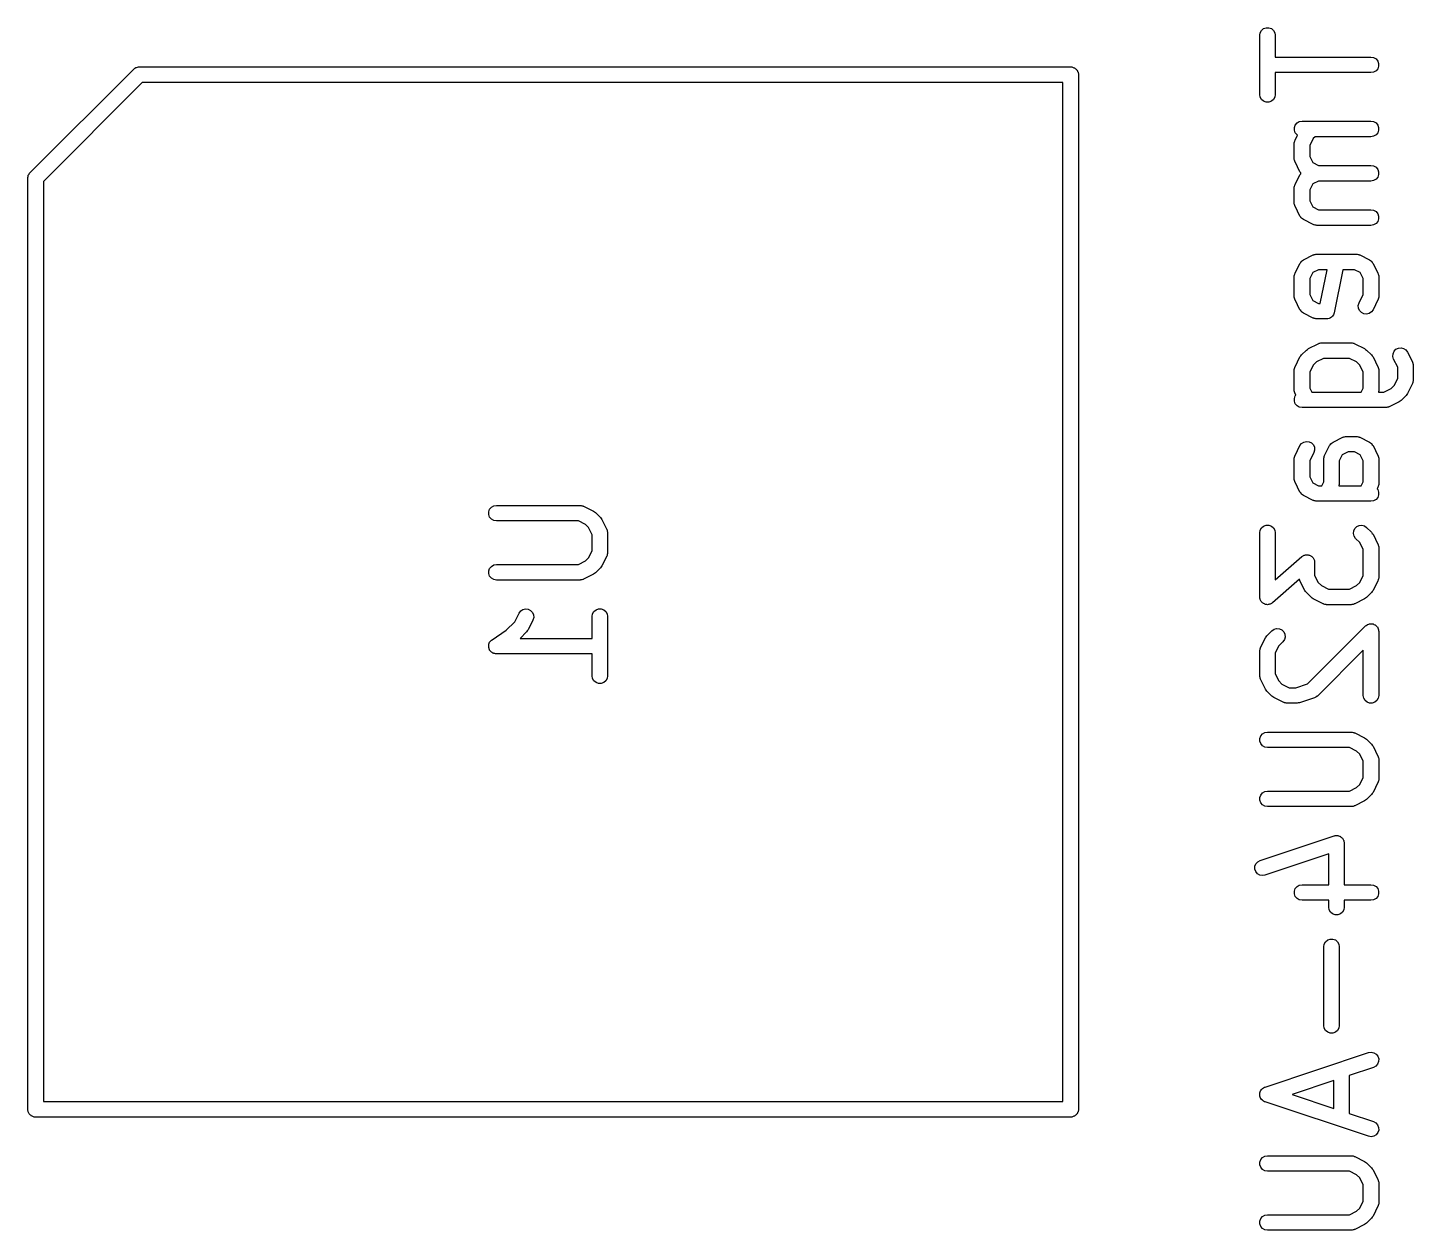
# Model space of a CAD drawing. Extents: x 109.2 to 170.1, y -93 to -55.4.
# Drawn here: x 145.04 to 158.43, y -93.04 to -81.41 of the extents above; entities that cross this region are included whole.
import ezdxf

# ---------------------------------------------------------------- set-up
doc = ezdxf.new("R2010")
doc.units = 0
doc.header["$MEASUREMENT"] = 0
doc.layers.add('BLACK', color=7, linetype='CONTINUOUS')

msp = doc.modelspace()

# ---------------------------------------------------------------- linework, layer by layer
at = {"layer": 'BLACK', "linetype": 'CONTINUOUS'}
for p, q in [((156.941, -81.487), (156.946, -81.4614)), ((156.941, -82.0585), (156.941, -81.487)), ((156.946, -81.4614), (156.959, -81.4388)), ((156.959, -81.4388), (156.979, -81.4221)), ((156.979, -81.4221), (157.003, -81.4132)), ((157.003, -81.4132), (157.029, -81.4132)), ((157.029, -81.4132), (157.054, -81.4221)), ((157.054, -81.4221), (157.074, -81.4388)), ((157.074, -81.4388), (157.087, -81.4614)), ((157.087, -81.4614), (157.091, -81.487)), ((157.091, -81.487), (157.091, -81.6978)), ((146.098, -81.7947), (146.107, -81.7921)), ((146.107, -81.7921), (146.117, -81.793)), ((146.117, -81.793), (155.121, -81.793)), ((155.121, -81.793), (155.121, -81.793)), ((155.121, -81.793), (155.127, -81.793)), ((155.127, -81.793), (155.133, -81.7953)), ((157.091, -81.6978), (158.016, -81.6978)), ((158.016, -81.6978), (158.042, -81.7023)), ((158.042, -81.7023), (158.065, -81.7153)), ((158.065, -81.7153), (158.081, -81.7353)), ((158.081, -81.7353), (158.09, -81.7597)), ((158.09, -81.7858), (158.081, -81.8103)), ((158.09, -81.7597), (158.09, -81.7858)), ((145.063, -82.8127), (146.059, -81.8173)), ((146.059, -81.8173), (146.065, -81.8097)), ((146.065, -81.8097), (146.074, -81.8047)), ((146.074, -81.8047), (146.082, -81.799)), ((146.082, -81.799), (146.085, -81.7981)), ((146.085, -81.7981), (146.088, -81.7964)), ((146.088, -81.7964), (146.098, -81.7947)), ((155.133, -81.7953), (155.14, -81.7964)), ((155.14, -81.7964), (155.146, -81.7998)), ((155.146, -81.7998), (155.152, -81.802)), ((155.152, -81.802), (155.157, -81.8063)), ((155.157, -81.8063), (155.163, -81.8097)), ((155.163, -81.8097), (155.167, -81.8148)), ((155.167, -81.8148), (155.172, -81.819)), ((155.172, -81.819), (155.176, -81.8248)), ((155.176, -81.8248), (155.18, -81.8299)), ((155.18, -81.8299), (155.182, -81.8362)), ((155.182, -81.8362), (155.186, -81.842)), ((155.186, -81.842), (155.187, -81.8485)), ((155.187, -81.8485), (155.189, -81.8548)), ((155.189, -81.8548), (155.189, -81.8614)), ((155.189, -81.8614), (155.189, -81.8614)), ((155.189, -81.8614), (155.189, -91.8746)), ((158.016, -81.8478), (157.091, -81.8478)), ((157.091, -81.8478), (157.091, -82.0585)), ((158.042, -81.8432), (158.016, -81.8478)), ((158.065, -81.8302), (158.042, -81.8432)), ((158.081, -81.8103), (158.065, -81.8302)), ((146.145, -81.943), (145.189, -82.8991)), ((155.039, -81.943), (146.145, -81.943)), ((155.039, -91.793), (155.039, -81.943)), ((156.946, -82.0841), (156.941, -82.0585)), ((157.091, -82.0585), (157.087, -82.0841)), ((156.959, -82.1067), (156.946, -82.0841)), ((156.979, -82.1234), (156.959, -82.1067)), ((157.003, -82.1323), (156.979, -82.1234)), ((157.029, -82.1323), (157.003, -82.1323)), ((157.054, -82.1234), (157.029, -82.1323)), ((157.074, -82.1067), (157.054, -82.1234)), ((157.087, -82.0841), (157.074, -82.1067)), ((157.302, -82.3344), (157.324, -82.3213)), ((157.324, -82.3213), (157.35, -82.3168)), ((157.35, -82.3168), (158.016, -82.3168)), ((158.016, -82.3168), (158.042, -82.3213)), ((158.042, -82.3213), (158.065, -82.3344)), ((157.276, -82.3788), (157.285, -82.3543)), ((157.276, -82.4048), (157.276, -82.3788)), ((157.285, -82.4293), (157.276, -82.4048)), ((157.283, -82.5011), (157.307, -82.4524)), ((157.285, -82.3543), (157.302, -82.3344)), ((157.302, -82.4493), (157.285, -82.4293)), ((157.307, -82.4524), (157.302, -82.4493)), ((158.042, -82.4623), (158.016, -82.4668)), ((158.065, -82.4493), (158.042, -82.4623)), ((158.065, -82.3344), (158.081, -82.3543)), ((158.081, -82.4293), (158.065, -82.4493)), ((158.081, -82.3543), (158.09, -82.3788)), ((158.09, -82.4048), (158.081, -82.4293)), ((158.09, -82.3788), (158.09, -82.4048)), ((157.275, -82.5261), (157.278, -82.5177)), ((157.275, -82.5304), (157.275, -82.5261)), ((157.275, -82.5347), (157.275, -82.5304)), ((157.275, -82.6775), (157.275, -82.5347)), ((157.278, -82.5177), (157.279, -82.509)), ((157.279, -82.509), (157.281, -82.5053)), ((157.281, -82.5053), (157.283, -82.5011)), ((157.459, -82.4839), (157.425, -82.5524)), ((157.425, -82.5524), (157.425, -82.6598)), ((157.476, -82.4668), (157.459, -82.4839)), ((158.016, -82.4668), (157.476, -82.4668)), ((157.275, -82.6818), (157.275, -82.6775)), ((157.275, -82.6861), (157.275, -82.6818)), ((157.278, -82.6945), (157.275, -82.6861)), ((157.279, -82.7032), (157.278, -82.6945)), ((157.281, -82.7069), (157.279, -82.7032)), ((157.283, -82.7111), (157.281, -82.7069)), ((157.33, -82.8063), (157.283, -82.7111)), ((157.425, -82.6598), (157.453, -82.7169)), ((157.453, -82.7169), (157.51, -82.7454)), ((145.038, -82.8614), (145.041, -82.8518)), ((145.039, -82.8713), (145.038, -82.8614)), ((145.041, -82.8518), (145.042, -82.842)), ((145.042, -82.842), (145.044, -82.8391)), ((145.044, -82.8391), (145.045, -82.8358)), ((145.045, -82.8358), (145.051, -82.8277)), ((145.051, -82.8277), (145.056, -82.819)), ((145.056, -82.819), (145.063, -82.8127)), ((157.283, -82.9297), (157.33, -82.8345)), ((157.337, -82.8151), (157.33, -82.8063)), ((157.33, -82.8345), (157.337, -82.8256)), ((157.34, -82.8204), (157.337, -82.8151)), ((157.337, -82.8256), (157.34, -82.8204)), ((157.51, -82.7454), (158.016, -82.7454)), ((158.016, -82.7454), (158.042, -82.7499)), ((158.042, -82.7499), (158.065, -82.7629)), ((158.065, -82.7629), (158.081, -82.7829)), ((158.081, -82.8579), (158.065, -82.8778)), ((158.081, -82.7829), (158.09, -82.8074)), ((158.09, -82.8334), (158.081, -82.8579)), ((158.09, -82.8074), (158.09, -82.8334)), ((145.039, -91.8548), (145.039, -82.8713)), ((145.189, -82.8991), (145.189, -91.793)), ((157.275, -82.9547), (157.278, -82.9462)), ((157.275, -82.959), (157.275, -82.9547)), ((157.275, -82.9632), (157.275, -82.959)), ((157.275, -83.1061), (157.275, -82.9632)), ((157.278, -82.9462), (157.279, -82.9376)), ((157.279, -82.9376), (157.281, -82.9338)), ((157.281, -82.9338), (157.283, -82.9297)), ((157.453, -82.9239), (157.425, -82.9809)), ((157.425, -82.9809), (157.425, -83.0884)), ((157.51, -82.8954), (157.453, -82.9239)), ((158.016, -82.8954), (157.51, -82.8954)), ((158.042, -82.8909), (158.016, -82.8954)), ((158.065, -82.8778), (158.042, -82.8909)), ((157.275, -83.1104), (157.275, -83.1061)), ((157.275, -83.1147), (157.275, -83.1104)), ((157.278, -83.1231), (157.275, -83.1147)), ((157.279, -83.1317), (157.278, -83.1231)), ((157.281, -83.1355), (157.279, -83.1317)), ((157.425, -83.0884), (157.453, -83.1454)), ((157.283, -83.1396), (157.281, -83.1355)), ((157.33, -83.2349), (157.283, -83.1396)), ((157.337, -83.2437), (157.33, -83.2349)), ((157.343, -83.2529), (157.337, -83.2437)), ((157.345, -83.2541), (157.343, -83.2529)), ((157.346, -83.2558), (157.345, -83.2541)), ((157.355, -83.2619), (157.346, -83.2558)), ((157.364, -83.2684), (157.355, -83.2619)), ((157.453, -83.1454), (157.51, -83.174)), ((157.51, -83.174), (158.016, -83.174)), ((158.016, -83.174), (158.042, -83.1785)), ((158.042, -83.1785), (158.065, -83.1915)), ((158.065, -83.1915), (158.081, -83.2115)), ((158.081, -83.2115), (158.09, -83.2359)), ((158.09, -83.262), (158.081, -83.2865)), ((158.09, -83.2359), (158.09, -83.262)), ((157.459, -83.316), (157.364, -83.2684)), ((157.463, -83.3173), (157.459, -83.316)), ((157.467, -83.3194), (157.463, -83.3173)), ((157.476, -83.321), (157.467, -83.3194)), ((157.484, -83.3235), (157.476, -83.321)), ((157.488, -83.3232), (157.484, -83.3235)), ((157.493, -83.324), (157.488, -83.3232)), ((158.016, -83.324), (157.493, -83.324)), ((158.042, -83.3194), (158.016, -83.324)), ((158.065, -83.3064), (158.042, -83.3194)), ((158.081, -83.2865), (158.065, -83.3064)), ((157.346, -83.6707), (157.355, -83.6646)), ((157.355, -83.6646), (157.364, -83.6581)), ((157.364, -83.6581), (157.459, -83.6104)), ((157.459, -83.6104), (157.463, -83.6092)), ((157.463, -83.6092), (157.467, -83.607)), ((157.467, -83.607), (157.476, -83.6055)), ((157.476, -83.6055), (157.484, -83.603)), ((157.484, -83.603), (157.488, -83.6033)), ((157.488, -83.6033), (157.493, -83.6025)), ((157.493, -83.6025), (157.874, -83.6025)), ((157.874, -83.6025), (157.878, -83.6033)), ((157.878, -83.6033), (157.882, -83.603)), ((157.882, -83.603), (157.891, -83.6055)), ((157.891, -83.6055), (157.899, -83.607)), ((157.899, -83.607), (157.903, -83.6092)), ((157.903, -83.6092), (157.907, -83.6104)), ((157.907, -83.6104), (158.002, -83.6581)), ((158.002, -83.6581), (158.011, -83.6646)), ((158.011, -83.6646), (158.02, -83.6707)), ((157.278, -83.8034), (157.279, -83.7947)), ((157.279, -83.7947), (157.281, -83.791)), ((157.281, -83.791), (157.283, -83.7868)), ((157.283, -83.7868), (157.33, -83.6916)), ((157.33, -83.6916), (157.337, -83.6828)), ((157.337, -83.6828), (157.343, -83.6736)), ((157.343, -83.6736), (157.345, -83.6723)), ((157.345, -83.6723), (157.346, -83.6707)), ((157.453, -83.781), (157.425, -83.8381)), ((157.51, -83.7525), (157.453, -83.781)), ((157.592, -83.7525), (157.51, -83.7525)), ((157.526, -84.0787), (157.592, -83.7525)), ((157.745, -83.7525), (157.661, -84.1684)), ((157.856, -83.7525), (157.745, -83.7525)), ((157.913, -83.781), (157.856, -83.7525)), ((157.941, -83.8381), (157.913, -83.781)), ((158.02, -83.6707), (158.022, -83.6723)), ((158.022, -83.6723), (158.023, -83.6736)), ((158.023, -83.6736), (158.029, -83.6828)), ((158.029, -83.6828), (158.036, -83.6916)), ((158.036, -83.6916), (158.083, -83.7868)), ((158.083, -83.7868), (158.085, -83.791)), ((158.085, -83.791), (158.087, -83.7947)), ((158.087, -83.7947), (158.088, -83.8034)), ((157.275, -83.8118), (157.278, -83.8034)), ((157.275, -83.8161), (157.275, -83.8118)), ((157.275, -83.8204), (157.275, -83.8161)), ((157.275, -84.0109), (157.275, -83.8204)), ((157.425, -83.8381), (157.425, -83.9932)), ((157.941, -83.9932), (157.941, -83.8381)), ((158.088, -83.8034), (158.091, -83.8118)), ((158.091, -83.8118), (158.091, -83.8161)), ((158.091, -83.8161), (158.091, -83.8204)), ((158.091, -83.8204), (158.091, -84.0109)), ((157.275, -84.0151), (157.275, -84.0109)), ((157.275, -84.0194), (157.275, -84.0151)), ((157.278, -84.0279), (157.275, -84.0194)), ((157.279, -84.0365), (157.278, -84.0279)), ((157.281, -84.0403), (157.279, -84.0365)), ((157.283, -84.0444), (157.281, -84.0403)), ((157.33, -84.1396), (157.283, -84.0444)), ((157.425, -83.9932), (157.453, -84.0502)), ((157.453, -84.0502), (157.51, -84.0787)), ((157.902, -84.0726), (157.941, -83.9932)), ((158.083, -84.0444), (158.036, -84.1396)), ((158.085, -84.0403), (158.083, -84.0444)), ((158.087, -84.0365), (158.085, -84.0403)), ((158.088, -84.0279), (158.087, -84.0365)), ((158.091, -84.0194), (158.088, -84.0279)), ((158.091, -84.0109), (158.091, -84.0151)), ((158.091, -84.0151), (158.091, -84.0194)), ((157.337, -84.1485), (157.33, -84.1396)), ((157.343, -84.1577), (157.337, -84.1485)), ((157.345, -84.1589), (157.343, -84.1577)), ((157.346, -84.1606), (157.345, -84.1589)), ((157.355, -84.1666), (157.346, -84.1606)), ((157.364, -84.1732), (157.355, -84.1666)), ((157.459, -84.2208), (157.364, -84.1732)), ((157.51, -84.0787), (157.526, -84.0787)), ((157.644, -84.2019), (157.636, -84.2112)), ((157.652, -84.1927), (157.644, -84.2019)), ((157.653, -84.1912), (157.652, -84.1919)), ((157.652, -84.1919), (157.652, -84.1927)), ((157.657, -84.1798), (157.653, -84.1912)), ((157.661, -84.1684), (157.657, -84.1798)), ((157.894, -84.0975), (157.902, -84.0726)), ((157.896, -84.1235), (157.894, -84.0975)), ((157.906, -84.1474), (157.896, -84.1235)), ((157.924, -84.1663), (157.906, -84.1474)), ((157.947, -84.178), (157.924, -84.1663)), ((157.973, -84.181), (157.947, -84.178)), ((157.999, -84.1749), (157.973, -84.181)), ((158.02, -84.1606), (157.999, -84.1749)), ((158.036, -84.1396), (158.02, -84.1606)), ((157.463, -84.222), (157.459, -84.2208)), ((157.467, -84.2242), (157.463, -84.222)), ((157.476, -84.2257), (157.467, -84.2242)), ((157.484, -84.2282), (157.476, -84.2257)), ((157.488, -84.228), (157.484, -84.2282)), ((157.493, -84.2287), (157.488, -84.228)), ((157.588, -84.2287), (157.493, -84.2287)), ((157.6, -84.2266), (157.588, -84.2287)), ((157.612, -84.2248), (157.6, -84.2266)), ((157.613, -84.2243), (157.612, -84.2248)), ((157.624, -84.2181), (157.613, -84.2242)), ((157.613, -84.2242), (157.613, -84.2243)), ((157.635, -84.2123), (157.624, -84.2181)), ((157.636, -84.2112), (157.635, -84.2116)), ((157.635, -84.2116), (157.635, -84.2123)), ((157.411, -84.5152), (157.507, -84.4676)), ((157.507, -84.4676), (157.511, -84.4664)), ((157.511, -84.4664), (157.515, -84.4642)), ((157.515, -84.4642), (157.523, -84.4627)), ((157.523, -84.4627), (157.532, -84.4602)), ((157.532, -84.4602), (157.536, -84.4604)), ((157.536, -84.4604), (157.54, -84.4597)), ((157.54, -84.4597), (157.826, -84.4597)), ((157.826, -84.4597), (157.83, -84.4604)), ((157.83, -84.4604), (157.834, -84.4602)), ((157.834, -84.4602), (157.843, -84.4627)), ((157.843, -84.4627), (157.852, -84.4642)), ((157.852, -84.4642), (157.855, -84.4664)), ((157.855, -84.4664), (157.859, -84.4676)), ((157.859, -84.4676), (157.955, -84.5152)), ((157.283, -84.6916), (157.33, -84.5964)), ((157.33, -84.5964), (157.337, -84.5867)), ((157.337, -84.5867), (157.344, -84.5769)), ((157.344, -84.5769), (157.392, -84.5293)), ((157.392, -84.5293), (157.402, -84.5224)), ((157.402, -84.5224), (157.411, -84.5152)), ((157.955, -84.5152), (157.964, -84.5224)), ((157.964, -84.5224), (157.974, -84.5293)), ((157.974, -84.5293), (158.022, -84.5769)), ((158.022, -84.5769), (158.029, -84.5867)), ((158.029, -84.5867), (158.036, -84.5964)), ((158.036, -84.5964), (158.083, -84.6916)), ((158.228, -84.5909), (158.229, -84.5649)), ((158.235, -84.6158), (158.228, -84.5909)), ((158.229, -84.5649), (158.24, -84.541)), ((158.24, -84.541), (158.257, -84.522)), ((158.257, -84.522), (158.281, -84.5104)), ((158.281, -84.5104), (158.307, -84.5074)), ((158.307, -84.5074), (158.332, -84.5135)), ((158.332, -84.5135), (158.354, -84.5278)), ((158.354, -84.5278), (158.369, -84.5487)), ((158.369, -84.5487), (158.417, -84.644)), ((157.275, -84.7166), (157.278, -84.7081)), ((157.275, -84.7209), (157.275, -84.7166)), ((157.275, -84.7251), (157.275, -84.7209)), ((157.275, -84.9156), (157.275, -84.7251)), ((157.278, -84.7081), (157.279, -84.6995)), ((157.279, -84.6995), (157.281, -84.6957)), ((157.281, -84.6957), (157.283, -84.6916)), ((157.459, -84.6743), (157.425, -84.7428)), ((157.489, -84.6439), (157.459, -84.6743)), ((157.558, -84.6097), (157.489, -84.6439)), ((157.808, -84.6097), (157.558, -84.6097)), ((157.877, -84.6439), (157.808, -84.6097)), ((157.907, -84.6743), (157.877, -84.6439)), ((157.941, -84.7428), (157.907, -84.6743)), ((158.083, -84.6916), (158.085, -84.6957)), ((158.085, -84.6957), (158.087, -84.6995)), ((158.087, -84.6995), (158.088, -84.7081)), ((158.088, -84.7081), (158.091, -84.7166)), ((158.091, -84.7166), (158.091, -84.7209)), ((158.091, -84.7209), (158.091, -84.7251)), ((158.091, -84.7251), (158.091, -84.9156)), ((158.275, -84.6952), (158.235, -84.6158)), ((158.275, -84.8027), (158.275, -84.6952)), ((158.417, -84.644), (158.418, -84.6481)), ((158.418, -84.6481), (158.42, -84.6519)), ((158.42, -84.6519), (158.422, -84.6605)), ((158.422, -84.6605), (158.424, -84.6689)), ((158.424, -84.6689), (158.424, -84.6733)), ((158.424, -84.6733), (158.425, -84.6775)), ((158.425, -84.6775), (158.425, -84.8204)), ((157.425, -84.7428), (157.425, -84.8979)), ((157.941, -84.8979), (157.941, -84.7428)), ((158.21, -84.9016), (158.24, -84.8712)), ((158.24, -84.8712), (158.275, -84.8027)), ((158.417, -84.8539), (158.369, -84.9492)), ((158.418, -84.8498), (158.417, -84.8539)), ((158.42, -84.846), (158.418, -84.8498)), ((158.422, -84.8374), (158.42, -84.846)), ((158.424, -84.829), (158.422, -84.8374)), ((158.425, -84.8204), (158.424, -84.8246)), ((158.424, -84.8246), (158.424, -84.829)), ((157.275, -84.9199), (157.275, -84.9156)), ((157.275, -84.9242), (157.275, -84.9199)), ((157.278, -84.9326), (157.275, -84.9242)), ((157.276, -84.9978), (157.285, -84.9734)), ((157.276, -85.0239), (157.276, -84.9978)), ((157.279, -84.9413), (157.278, -84.9326)), ((157.281, -84.945), (157.279, -84.9413)), ((157.283, -84.9492), (157.281, -84.945)), ((157.291, -84.9659), (157.283, -84.9492)), ((157.285, -84.9734), (157.291, -84.9659)), ((157.425, -84.8979), (157.444, -84.9359)), ((157.444, -84.9359), (157.922, -84.9359)), ((157.922, -84.9359), (157.941, -84.8979)), ((158.091, -84.9242), (158.088, -84.9326)), ((158.088, -84.9326), (158.088, -84.9359)), ((158.088, -84.9359), (158.142, -84.9359)), ((158.091, -84.9156), (158.091, -84.9199)), ((158.091, -84.9199), (158.091, -84.9242)), ((158.142, -84.9359), (158.21, -84.9016)), ((158.355, -84.9687), (158.308, -85.0163)), ((158.362, -84.9588), (158.355, -84.9687)), ((158.369, -84.9492), (158.362, -84.9588)), ((157.285, -85.0484), (157.276, -85.0239)), ((157.302, -85.0683), (157.285, -85.0484)), ((157.324, -85.0813), (157.302, -85.0683)), ((157.35, -85.0859), (157.324, -85.0813)), ((158.159, -85.0859), (157.35, -85.0859)), ((158.163, -85.0851), (158.159, -85.0859)), ((158.168, -85.0854), (158.163, -85.0851)), ((158.176, -85.0829), (158.168, -85.0854)), ((158.185, -85.0813), (158.176, -85.0829)), ((158.189, -85.0792), (158.185, -85.0813)), ((158.193, -85.0779), (158.189, -85.0792)), ((158.288, -85.0303), (158.193, -85.0779)), ((158.298, -85.0232), (158.288, -85.0303)), ((158.308, -85.0163), (158.298, -85.0232)), ((157.65, -85.42), (157.745, -85.3723)), ((157.745, -85.3723), (157.749, -85.3711)), ((157.749, -85.3711), (157.753, -85.369)), ((157.753, -85.369), (157.761, -85.3674)), ((157.761, -85.3674), (157.77, -85.3649)), ((157.77, -85.3649), (157.774, -85.3652)), ((157.774, -85.3652), (157.778, -85.3644)), ((157.778, -85.3644), (157.874, -85.3644)), ((157.874, -85.3644), (157.878, -85.3652)), ((157.878, -85.3652), (157.882, -85.3649)), ((157.882, -85.3649), (157.891, -85.3674)), ((157.891, -85.3674), (157.899, -85.369)), ((157.899, -85.369), (157.903, -85.3711)), ((157.903, -85.3711), (157.907, -85.3723)), ((157.907, -85.3723), (158.002, -85.42)), ((157.283, -85.5487), (157.33, -85.4535)), ((157.33, -85.4535), (157.346, -85.4326)), ((157.346, -85.4326), (157.368, -85.4182)), ((157.368, -85.4182), (157.393, -85.4122)), ((157.393, -85.4122), (157.419, -85.4152)), ((157.419, -85.4152), (157.442, -85.4268)), ((157.464, -85.5206), (157.425, -85.6)), ((157.442, -85.4268), (157.46, -85.4457)), ((157.46, -85.4457), (157.47, -85.4696)), ((157.472, -85.4956), (157.464, -85.5206)), ((157.47, -85.4696), (157.472, -85.4956)), ((157.568, -85.5487), (157.616, -85.4535)), ((157.616, -85.4535), (157.623, -85.4447)), ((157.623, -85.4447), (157.629, -85.4355)), ((157.629, -85.4355), (157.63, -85.4342)), ((157.63, -85.4342), (157.631, -85.4326)), ((157.631, -85.4326), (157.641, -85.4265)), ((157.641, -85.4265), (157.65, -85.42)), ((157.739, -85.5429), (157.71, -85.6)), ((157.796, -85.5144), (157.739, -85.5429)), ((157.856, -85.5144), (157.796, -85.5144)), ((157.913, -85.5429), (157.856, -85.5144)), ((157.941, -85.6), (157.913, -85.5429)), ((158.002, -85.42), (158.011, -85.4265)), ((158.011, -85.4265), (158.02, -85.4326)), ((158.02, -85.4326), (158.022, -85.4342)), ((158.022, -85.4342), (158.023, -85.4355)), ((158.023, -85.4355), (158.029, -85.4447)), ((158.029, -85.4447), (158.036, -85.4535)), ((158.036, -85.4535), (158.083, -85.5487)), ((157.275, -85.5737), (157.278, -85.5653)), ((157.275, -85.578), (157.275, -85.5737)), ((157.275, -85.5823), (157.275, -85.578)), ((157.275, -85.7728), (157.275, -85.5823)), ((157.278, -85.5653), (157.279, -85.5566)), ((157.279, -85.5566), (157.281, -85.5529)), ((157.281, -85.5529), (157.283, -85.5487)), ((157.425, -85.6), (157.425, -85.7551)), ((157.56, -85.5823), (157.561, -85.578)), ((157.56, -85.8027), (157.56, -85.5823)), ((157.561, -85.5737), (157.563, -85.5653)), ((157.561, -85.578), (157.561, -85.5737)), ((157.563, -85.5653), (157.565, -85.5566)), ((157.565, -85.5566), (157.567, -85.5529)), ((157.567, -85.5529), (157.568, -85.5487)), ((157.71, -85.6), (157.71, -85.8204)), ((157.941, -85.8027), (157.941, -85.6)), ((158.083, -85.5487), (158.085, -85.5529)), ((158.085, -85.5529), (158.087, -85.5566)), ((158.087, -85.5566), (158.088, -85.5653)), ((158.088, -85.5653), (158.091, -85.5737)), ((158.091, -85.5737), (158.091, -85.578)), ((158.091, -85.578), (158.091, -85.5823)), ((158.091, -85.5823), (158.091, -85.8204)), ((157.275, -85.777), (157.275, -85.7728)), ((157.275, -85.7813), (157.275, -85.777)), ((157.278, -85.7898), (157.275, -85.7813)), ((157.279, -85.7984), (157.278, -85.7898)), ((157.281, -85.8022), (157.279, -85.7984)), ((157.283, -85.8063), (157.281, -85.8022)), ((157.33, -85.9015), (157.283, -85.8063)), ((157.425, -85.7551), (157.453, -85.8121)), ((157.541, -85.8406), (157.56, -85.8027)), ((157.922, -85.8406), (157.941, -85.8027)), ((157.337, -85.9104), (157.33, -85.9015)), ((157.343, -85.9196), (157.337, -85.9104)), ((157.345, -85.9208), (157.343, -85.9196)), ((157.346, -85.9225), (157.345, -85.9208)), ((157.355, -85.9285), (157.346, -85.9225)), ((157.364, -85.9351), (157.355, -85.9285)), ((157.459, -85.9827), (157.364, -85.9351)), ((157.453, -85.8121), (157.51, -85.8406)), ((157.51, -85.8406), (157.541, -85.8406)), ((157.71, -85.829), (157.707, -85.8374)), ((157.707, -85.8374), (157.707, -85.8406)), ((157.707, -85.8406), (157.922, -85.8406)), ((157.71, -85.8204), (157.71, -85.8246)), ((157.71, -85.8246), (157.71, -85.829)), ((158.083, -85.8539), (158.075, -85.8707)), ((158.075, -85.8707), (158.081, -85.8781)), ((158.081, -85.8781), (158.09, -85.9026)), ((158.09, -85.9286), (158.081, -85.9531)), ((158.085, -85.8498), (158.083, -85.8539)), ((158.087, -85.846), (158.085, -85.8498)), ((158.088, -85.8374), (158.087, -85.846)), ((158.091, -85.829), (158.088, -85.8374)), ((158.09, -85.9026), (158.09, -85.9286)), ((158.091, -85.8204), (158.091, -85.8246)), ((158.091, -85.8246), (158.091, -85.829)), ((149.493, -86.0931), (149.501, -86.0686)), ((149.501, -86.0686), (149.518, -86.0486)), ((149.518, -86.0486), (149.541, -86.0356)), ((149.541, -86.0356), (149.566, -86.0311)), ((149.566, -86.0311), (150.376, -86.0311)), ((150.376, -86.0311), (150.38, -86.0318)), ((150.38, -86.0318), (150.384, -86.0316)), ((150.384, -86.0316), (150.393, -86.0341)), ((150.393, -86.0341), (150.402, -86.0356)), ((150.402, -86.0356), (150.405, -86.0378)), ((150.405, -86.0378), (150.409, -86.039)), ((150.409, -86.039), (150.505, -86.0866)), ((157.463, -85.9839), (157.459, -85.9827)), ((157.467, -85.9861), (157.463, -85.9839)), ((157.476, -85.9876), (157.467, -85.9861)), ((157.484, -85.9901), (157.476, -85.9876)), ((157.488, -85.9899), (157.484, -85.9901)), ((157.493, -85.9906), (157.488, -85.9899)), ((158.016, -85.9906), (157.493, -85.9906)), ((158.042, -85.9861), (158.016, -85.9906)), ((158.065, -85.9731), (158.042, -85.9861)), ((158.081, -85.9531), (158.065, -85.9731)), ((149.493, -86.1191), (149.493, -86.0931)), ((149.501, -86.1436), (149.493, -86.1191)), ((149.518, -86.1635), (149.501, -86.1436)), ((149.541, -86.1766), (149.518, -86.1635)), ((149.566, -86.1811), (149.541, -86.1766)), ((150.358, -86.1811), (149.566, -86.1811)), ((150.427, -86.2154), (150.358, -86.1811)), ((150.505, -86.0866), (150.514, -86.0938)), ((150.514, -86.0938), (150.524, -86.1007)), ((150.524, -86.1007), (150.572, -86.1483)), ((150.572, -86.1483), (150.579, -86.1581)), ((150.579, -86.1581), (150.586, -86.1678)), ((150.586, -86.1678), (150.633, -86.263)), ((150.457, -86.2458), (150.427, -86.2154)), ((150.491, -86.3143), (150.457, -86.2458)), ((150.491, -86.4693), (150.491, -86.3143)), ((150.633, -86.263), (150.635, -86.2672)), ((150.635, -86.2672), (150.637, -86.2709)), ((150.637, -86.2709), (150.638, -86.2796)), ((150.638, -86.2796), (150.641, -86.288)), ((150.641, -86.288), (150.641, -86.2923)), ((150.641, -86.2923), (150.641, -86.2966)), ((150.641, -86.2966), (150.641, -86.487)), ((156.941, -86.2966), (156.946, -86.2709)), ((156.941, -86.9156), (156.941, -86.2966)), ((156.946, -86.2709), (156.959, -86.2484)), ((156.959, -86.2484), (156.979, -86.2316)), ((156.979, -86.2316), (157.003, -86.2227)), ((157.003, -86.2227), (157.029, -86.2227)), ((157.029, -86.2227), (157.054, -86.2316)), ((157.054, -86.2316), (157.074, -86.2484)), ((157.074, -86.2484), (157.087, -86.2709)), ((157.087, -86.2709), (157.091, -86.2966)), ((157.091, -86.2966), (157.091, -86.7503)), ((157.846, -86.3031), (157.849, -86.2772)), ((157.853, -86.3283), (157.846, -86.3031)), ((157.849, -86.2772), (157.86, -86.2536)), ((157.868, -86.3496), (157.853, -86.3283)), ((157.86, -86.2536), (157.878, -86.2351)), ((157.878, -86.2351), (157.902, -86.2241)), ((157.902, -86.2241), (157.928, -86.2219)), ((157.928, -86.2219), (157.953, -86.2286)), ((157.953, -86.2286), (157.974, -86.2435)), ((157.974, -86.2435), (158.022, -86.2912)), ((158.022, -86.2912), (158.029, -86.301)), ((158.029, -86.301), (158.036, -86.3106)), ((158.036, -86.3106), (158.083, -86.4059)), ((150.457, -86.5379), (150.491, -86.4693)), ((157.907, -86.3886), (157.868, -86.3496)), ((157.941, -86.4571), (157.907, -86.3886)), ((157.941, -86.7074), (157.941, -86.4571)), ((158.083, -86.4059), (158.085, -86.41)), ((158.085, -86.41), (158.087, -86.4138)), ((158.087, -86.4138), (158.088, -86.4224)), ((158.088, -86.4224), (158.091, -86.4309)), ((158.091, -86.4309), (158.091, -86.4352)), ((158.091, -86.4352), (158.091, -86.4394)), ((158.091, -86.4394), (158.091, -86.7251)), ((149.518, -86.6201), (149.541, -86.607)), ((149.541, -86.607), (149.566, -86.6025)), ((149.566, -86.6025), (150.358, -86.6025)), ((150.358, -86.6025), (150.427, -86.5683)), ((150.427, -86.5683), (150.457, -86.5379)), ((150.633, -86.5206), (150.586, -86.6158)), ((150.635, -86.5164), (150.633, -86.5206)), ((150.637, -86.5127), (150.635, -86.5164)), ((150.638, -86.504), (150.637, -86.5127)), ((150.641, -86.4956), (150.638, -86.504)), ((150.641, -86.487), (150.641, -86.4913)), ((150.641, -86.4913), (150.641, -86.4956)), ((157.091, -86.7503), (157.348, -86.5258)), ((157.348, -86.5258), (157.354, -86.522)), ((157.354, -86.522), (157.36, -86.5173)), ((157.36, -86.5173), (157.365, -86.5154)), ((157.365, -86.5154), (157.37, -86.5124)), ((157.37, -86.5124), (157.377, -86.5109)), ((157.377, -86.5109), (157.384, -86.5084)), ((157.384, -86.5084), (157.39, -86.5084)), ((157.39, -86.5084), (157.396, -86.5073)), ((157.396, -86.5073), (157.403, -86.5084)), ((157.403, -86.5084), (157.41, -86.5084)), ((157.41, -86.5084), (157.416, -86.5104)), ((157.416, -86.5104), (157.422, -86.5113)), ((157.422, -86.5113), (157.428, -86.5148)), ((157.428, -86.5148), (157.435, -86.5173)), ((157.435, -86.5173), (157.439, -86.5211)), ((157.439, -86.5211), (157.444, -86.5238)), ((157.444, -86.5238), (157.449, -86.5294)), ((157.449, -86.5294), (157.455, -86.5341)), ((157.455, -86.5341), (157.458, -86.5391)), ((157.458, -86.5391), (157.461, -86.5434)), ((157.461, -86.5434), (157.464, -86.5503)), ((157.464, -86.5503), (157.468, -86.5566)), ((157.468, -86.5566), (157.469, -86.5623)), ((157.469, -86.5623), (157.471, -86.5677)), ((157.471, -86.5677), (157.471, -86.5751)), ((157.471, -86.5751), (157.472, -86.5823)), ((157.472, -86.5823), (157.472, -86.7074)), ((149.493, -86.6645), (149.501, -86.64)), ((149.493, -86.6905), (149.493, -86.6645)), ((149.501, -86.715), (149.493, -86.6905)), ((149.501, -86.64), (149.518, -86.6201)), ((149.518, -86.735), (149.501, -86.715)), ((149.541, -86.748), (149.518, -86.735)), ((150.405, -86.7458), (150.402, -86.748)), ((150.409, -86.7446), (150.405, -86.7458)), ((150.505, -86.697), (150.409, -86.7446)), ((150.514, -86.6898), (150.505, -86.697)), ((150.524, -86.6829), (150.514, -86.6898)), ((150.572, -86.6353), (150.524, -86.6829)), ((150.579, -86.6255), (150.572, -86.6353)), ((150.586, -86.6158), (150.579, -86.6255)), ((157.326, -86.7446), (157.066, -86.9721)), ((157.327, -86.7508), (157.326, -86.7446)), ((157.472, -86.7074), (157.507, -86.776)), ((157.907, -86.776), (157.941, -86.7074)), ((158.088, -86.7421), (158.087, -86.7508)), ((158.091, -86.7337), (158.088, -86.7421)), ((158.091, -86.7251), (158.091, -86.7294)), ((158.091, -86.7294), (158.091, -86.7337)), ((149.566, -86.7525), (149.541, -86.748)), ((150.376, -86.7525), (149.566, -86.7525)), ((150.38, -86.7518), (150.376, -86.7525)), ((150.384, -86.752), (150.38, -86.7518)), ((150.393, -86.7495), (150.384, -86.752)), ((150.402, -86.748), (150.393, -86.7495)), ((157.329, -86.7545), (157.327, -86.7508)), ((157.33, -86.7587), (157.329, -86.7545)), ((157.378, -86.8539), (157.33, -86.7587)), ((157.385, -86.8636), (157.378, -86.8539)), ((157.392, -86.8734), (157.385, -86.8636)), ((157.44, -86.921), (157.392, -86.8734)), ((157.507, -86.776), (157.537, -86.8064)), ((157.537, -86.8064), (157.606, -86.8406)), ((157.606, -86.8406), (157.808, -86.8406)), ((157.808, -86.8406), (157.877, -86.8064)), ((157.877, -86.8064), (157.907, -86.776)), ((158.022, -86.8734), (157.974, -86.921)), ((158.029, -86.8636), (158.022, -86.8734)), ((158.036, -86.8539), (158.029, -86.8636)), ((158.083, -86.7587), (158.036, -86.8539)), ((158.085, -86.7545), (158.083, -86.7587)), ((158.087, -86.7508), (158.085, -86.7545)), ((156.943, -86.9228), (156.941, -86.9156)), ((156.943, -86.9302), (156.943, -86.9228)), ((156.945, -86.9356), (156.943, -86.9302)), ((156.946, -86.9413), (156.945, -86.9356)), ((156.95, -86.9476), (156.946, -86.9413)), ((156.952, -86.9545), (156.95, -86.9476)), ((156.956, -86.9588), (156.952, -86.9545)), ((156.959, -86.9638), (156.956, -86.9588)), ((156.965, -86.9685), (156.959, -86.9638)), ((156.969, -86.9741), (156.965, -86.9685)), ((156.974, -86.9768), (156.969, -86.9741)), ((156.979, -86.9806), (156.974, -86.9768)), ((156.986, -86.9831), (156.979, -86.9806)), ((156.992, -86.9866), (156.986, -86.9831)), ((156.998, -86.9875), (156.992, -86.9866)), ((157.003, -86.9895), (156.998, -86.9875)), ((157.011, -86.9895), (157.003, -86.9895)), ((157.018, -86.9906), (157.011, -86.9895)), ((157.024, -86.9895), (157.018, -86.9906)), ((157.029, -86.9895), (157.024, -86.9895)), ((157.036, -86.987), (157.029, -86.9895)), ((157.043, -86.9855), (157.036, -86.987)), ((157.048, -86.9826), (157.043, -86.9855)), ((157.054, -86.9806), (157.048, -86.9826)), ((157.059, -86.9759), (157.054, -86.9806)), ((157.066, -86.9721), (157.059, -86.9759)), ((157.449, -86.9279), (157.44, -86.921)), ((157.459, -86.9351), (157.449, -86.9279)), ((157.554, -86.9827), (157.459, -86.9351)), ((157.558, -86.9839), (157.554, -86.9827)), ((157.562, -86.9861), (157.558, -86.9839)), ((157.571, -86.9876), (157.562, -86.9861)), ((157.579, -86.9901), (157.571, -86.9876)), ((157.584, -86.9899), (157.579, -86.9901)), ((157.588, -86.9906), (157.584, -86.9899)), ((157.826, -86.9906), (157.588, -86.9906)), ((157.83, -86.9899), (157.826, -86.9906)), ((157.834, -86.9901), (157.83, -86.9899)), ((157.843, -86.9876), (157.834, -86.9901)), ((157.852, -86.9861), (157.843, -86.9876)), ((157.855, -86.9839), (157.852, -86.9861)), ((157.859, -86.9827), (157.855, -86.9839)), ((157.955, -86.9351), (157.859, -86.9827)), ((157.964, -86.9279), (157.955, -86.9351)), ((157.974, -86.921), (157.964, -86.9279)), ((149.743, -87.1569), (149.785, -87.0726)), ((149.785, -87.0726), (149.801, -87.0516)), ((149.801, -87.0516), (149.822, -87.0373)), ((149.822, -87.0373), (149.848, -87.0312)), ((149.848, -87.0312), (149.873, -87.0342)), ((149.919, -87.1396), (149.872, -87.2349)), ((149.873, -87.0342), (149.897, -87.0459)), ((149.897, -87.0459), (149.915, -87.0648)), ((149.915, -87.0648), (149.925, -87.0887)), ((149.927, -87.1147), (149.919, -87.1396)), ((149.925, -87.0887), (149.927, -87.1147)), ((150.491, -87.1061), (150.496, -87.0804)), ((150.491, -87.3168), (150.491, -87.1061)), ((150.496, -87.0804), (150.509, -87.0579)), ((150.509, -87.0579), (150.529, -87.0411)), ((150.529, -87.0411), (150.553, -87.0322)), ((150.553, -87.0322), (150.579, -87.0322)), ((150.579, -87.0322), (150.604, -87.0411)), ((150.604, -87.0411), (150.624, -87.0579)), ((150.624, -87.0579), (150.637, -87.0804)), ((150.637, -87.0804), (150.641, -87.1061)), ((150.641, -87.1061), (150.641, -87.6775)), ((149.525, -87.3294), (149.661, -87.2383)), ((149.661, -87.2383), (149.743, -87.1569)), ((149.858, -87.2544), (149.795, -87.3168)), ((149.864, -87.2445), (149.858, -87.2544)), ((149.872, -87.2349), (149.864, -87.2445)), ((157.011, -87.2912), (157.059, -87.2435)), ((157.059, -87.2435), (157.08, -87.2286)), ((157.08, -87.2286), (157.105, -87.2219)), ((157.105, -87.2219), (157.131, -87.2241)), ((157.131, -87.2241), (157.155, -87.2351)), ((157.155, -87.2351), (157.173, -87.2536)), ((157.173, -87.2536), (157.184, -87.2772)), ((157.184, -87.2772), (157.186, -87.3031)), ((157.404, -87.7548), (157.963, -87.1959)), ((157.963, -87.1959), (157.971, -87.1903)), ((157.971, -87.1903), (157.979, -87.184)), ((157.979, -87.184), (157.982, -87.1829)), ((157.982, -87.1829), (157.985, -87.181)), ((157.985, -87.181), (157.994, -87.1784)), ((157.994, -87.1784), (158.003, -87.1751)), ((158.003, -87.1751), (158.007, -87.1751)), ((158.007, -87.1751), (158.01, -87.1742)), ((158.01, -87.1742), (158.02, -87.1751)), ((158.02, -87.1751), (158.029, -87.1751)), ((158.029, -87.1751), (158.033, -87.1762)), ((158.033, -87.1762), (158.036, -87.1765)), ((158.036, -87.1765), (158.045, -87.1806)), ((158.045, -87.1806), (158.054, -87.184)), ((158.054, -87.184), (158.056, -87.1861)), ((158.056, -87.1861), (158.059, -87.1875)), ((158.059, -87.1875), (158.066, -87.1944)), ((158.066, -87.1944), (158.074, -87.2007)), ((158.074, -87.2007), (158.075, -87.2036)), ((158.075, -87.2036), (158.078, -87.2059)), ((158.078, -87.2059), (158.082, -87.2148)), ((158.082, -87.2148), (158.087, -87.2233)), ((158.087, -87.2233), (158.087, -87.2266)), ((158.087, -87.2266), (158.089, -87.2295)), ((158.089, -87.2295), (158.09, -87.2393)), ((158.09, -87.2393), (158.091, -87.249)), ((158.091, -87.249), (158.091, -87.868)), ((149.492, -87.3966), (149.493, -87.3877)), ((149.493, -87.4007), (149.492, -87.3966)), ((149.493, -87.3788), (149.494, -87.3749)), ((149.493, -87.3877), (149.493, -87.3788)), ((149.493, -87.4048), (149.493, -87.4007)), ((149.496, -87.4132), (149.493, -87.4048)), ((149.494, -87.3707), (149.498, -87.3627)), ((149.494, -87.3749), (149.494, -87.3707)), ((149.498, -87.4219), (149.496, -87.4132)), ((149.498, -87.3627), (149.501, -87.3543)), ((149.501, -87.3543), (149.504, -87.3511)), ((149.504, -87.3511), (149.506, -87.3474)), ((149.506, -87.3474), (149.512, -87.3412)), ((149.512, -87.3412), (149.518, -87.3344)), ((149.518, -87.3344), (149.522, -87.3323)), ((149.522, -87.3323), (149.525, -87.3294)), ((149.795, -87.3168), (150.491, -87.3168)), ((156.944, -87.4224), (156.946, -87.4138)), ((156.946, -87.4138), (156.948, -87.41)), ((156.948, -87.41), (156.949, -87.4059)), ((156.949, -87.4059), (156.997, -87.3106)), ((156.997, -87.3106), (157.004, -87.301)), ((157.004, -87.301), (157.011, -87.2912)), ((157.126, -87.3886), (157.091, -87.4571)), ((157.165, -87.3496), (157.126, -87.3886)), ((157.18, -87.3283), (157.165, -87.3496)), ((157.186, -87.3031), (157.18, -87.3283)), ((149.5, -87.4254), (149.498, -87.4219)), ((149.501, -87.4293), (149.5, -87.4254)), ((149.507, -87.4362), (149.501, -87.4293)), ((149.512, -87.4436), (149.507, -87.4362)), ((149.516, -87.4461), (149.512, -87.4436)), ((149.518, -87.4493), (149.516, -87.4461)), ((149.526, -87.4537), (149.518, -87.4493)), ((149.533, -87.459), (149.526, -87.4537)), ((149.537, -87.4602), (149.533, -87.459)), ((149.541, -87.4623), (149.537, -87.4602)), ((149.55, -87.4638), (149.541, -87.4623)), ((149.558, -87.4664), (149.55, -87.4638)), ((149.562, -87.4661), (149.558, -87.4664)), ((149.566, -87.4668), (149.562, -87.4661)), ((150.491, -87.4668), (149.566, -87.4668)), ((150.491, -87.6775), (150.491, -87.4668)), ((156.941, -87.4394), (156.942, -87.4352)), ((156.941, -87.6775), (156.941, -87.4394)), ((156.942, -87.4309), (156.944, -87.4224)), ((156.942, -87.4352), (156.942, -87.4309)), ((157.091, -87.4571), (157.091, -87.6598)), ((157.941, -87.43), (157.498, -87.8734)), ((157.941, -87.868), (157.941, -87.43)), ((150.496, -87.7032), (150.491, -87.6775)), ((150.641, -87.6775), (150.637, -87.7032)), ((156.942, -87.6818), (156.941, -87.6775)), ((156.942, -87.6861), (156.942, -87.6818)), ((157.091, -87.6598), (157.126, -87.7283)), ((150.509, -87.7257), (150.496, -87.7032)), ((150.529, -87.7425), (150.509, -87.7257)), ((150.553, -87.7514), (150.529, -87.7425)), ((150.579, -87.7514), (150.553, -87.7514)), ((150.604, -87.7425), (150.579, -87.7514)), ((150.624, -87.7257), (150.604, -87.7425)), ((150.637, -87.7032), (150.624, -87.7257)), ((156.944, -87.6945), (156.942, -87.6861)), ((156.946, -87.7032), (156.944, -87.6945)), ((156.948, -87.7069), (156.946, -87.7032)), ((156.949, -87.7111), (156.948, -87.7069)), ((156.997, -87.8063), (156.949, -87.7111)), ((157.004, -87.816), (156.997, -87.8063)), ((157.011, -87.8258), (157.004, -87.816)), ((157.126, -87.7283), (157.156, -87.7587)), ((157.156, -87.7587), (157.225, -87.793)), ((157.225, -87.793), (157.29, -87.793)), ((157.29, -87.793), (157.404, -87.7548)), ((157.059, -87.8734), (157.011, -87.8258)), ((157.068, -87.8803), (157.059, -87.8734)), ((157.078, -87.8875), (157.068, -87.8803)), ((157.173, -87.9351), (157.078, -87.8875)), ((157.177, -87.9363), (157.173, -87.9351)), ((157.181, -87.9385), (157.177, -87.9363)), ((157.19, -87.94), (157.181, -87.9385)), ((157.198, -87.9425), (157.19, -87.94)), ((157.203, -87.9422), (157.198, -87.9425)), ((157.207, -87.943), (157.203, -87.9422)), ((157.302, -87.943), (157.207, -87.943)), ((157.314, -87.9409), (157.302, -87.943)), ((157.326, -87.9392), (157.314, -87.9409)), ((157.469, -87.8915), (157.326, -87.9392)), ((157.472, -87.8895), (157.469, -87.8915)), ((157.477, -87.8884), (157.472, -87.8895)), ((157.484, -87.8833), (157.477, -87.8884)), ((157.492, -87.8791), (157.484, -87.8833)), ((157.494, -87.8759), (157.492, -87.8791)), ((157.498, -87.8734), (157.494, -87.8759)), ((157.946, -87.8937), (157.941, -87.868)), ((157.959, -87.9162), (157.946, -87.8937)), ((157.979, -87.933), (157.959, -87.9162)), ((158.003, -87.9419), (157.979, -87.933)), ((158.029, -87.9419), (158.003, -87.9419)), ((158.054, -87.933), (158.029, -87.9419)), ((158.074, -87.9162), (158.054, -87.933)), ((158.087, -87.8937), (158.074, -87.9162)), ((158.091, -87.868), (158.087, -87.8937)), ((156.943, -88.2835), (156.951, -88.2591)), ((156.943, -88.3096), (156.943, -88.2835)), ((156.951, -88.3341), (156.943, -88.3096)), ((156.951, -88.2591), (156.968, -88.2391)), ((156.968, -88.354), (156.951, -88.3341)), ((156.968, -88.2391), (156.991, -88.2261)), ((156.991, -88.367), (156.968, -88.354)), ((156.991, -88.2261), (157.016, -88.2216)), ((157.016, -88.2216), (157.826, -88.2216)), ((157.826, -88.2216), (157.83, -88.2223)), ((157.83, -88.2223), (157.834, -88.2221)), ((157.834, -88.2221), (157.843, -88.2246)), ((157.843, -88.2246), (157.852, -88.2261)), ((157.852, -88.2261), (157.855, -88.2283)), ((157.855, -88.2283), (157.859, -88.2295)), ((157.859, -88.2295), (157.955, -88.2771)), ((157.955, -88.2771), (157.964, -88.2843)), ((157.964, -88.2843), (157.974, -88.2912)), ((157.974, -88.2912), (158.022, -88.3388)), ((158.022, -88.3388), (158.029, -88.3486)), ((158.029, -88.3486), (158.036, -88.3583)), ((157.016, -88.3716), (156.991, -88.367)), ((157.808, -88.3716), (157.016, -88.3716)), ((157.877, -88.4058), (157.808, -88.3716)), ((157.907, -88.4362), (157.877, -88.4058)), ((157.941, -88.5048), (157.907, -88.4362)), ((158.036, -88.3583), (158.083, -88.4535)), ((158.083, -88.4535), (158.085, -88.4577)), ((158.085, -88.4577), (158.087, -88.4614)), ((158.087, -88.4614), (158.088, -88.4701)), ((158.088, -88.4701), (158.091, -88.4785)), ((158.091, -88.4785), (158.091, -88.4828)), ((158.091, -88.4828), (158.091, -88.487)), ((158.091, -88.487), (158.091, -88.6775)), ((157.941, -88.6598), (157.941, -88.5048)), ((157.877, -88.7587), (157.907, -88.7283)), ((157.907, -88.7283), (157.941, -88.6598)), ((158.083, -88.7111), (158.036, -88.8063)), ((158.085, -88.7069), (158.083, -88.7111)), ((158.087, -88.7032), (158.085, -88.7069)), ((158.088, -88.6945), (158.087, -88.7032)), ((158.091, -88.6861), (158.088, -88.6945)), ((158.091, -88.6775), (158.091, -88.6818)), ((158.091, -88.6818), (158.091, -88.6861)), ((156.943, -88.855), (156.951, -88.8305)), ((156.943, -88.881), (156.943, -88.855)), ((156.951, -88.9055), (156.943, -88.881)), ((156.951, -88.8305), (156.968, -88.8105)), ((156.968, -88.8105), (156.991, -88.7975)), ((156.991, -88.7975), (157.016, -88.793)), ((157.016, -88.793), (157.808, -88.793)), ((157.808, -88.793), (157.877, -88.7587)), ((157.955, -88.8875), (157.859, -88.9351)), ((157.964, -88.8803), (157.955, -88.8875)), ((157.974, -88.8734), (157.964, -88.8803)), ((158.022, -88.8258), (157.974, -88.8734)), ((158.029, -88.816), (158.022, -88.8258)), ((158.036, -88.8063), (158.029, -88.816)), ((156.968, -88.9255), (156.951, -88.9055)), ((156.991, -88.9385), (156.968, -88.9255)), ((157.016, -88.943), (156.991, -88.9385)), ((157.826, -88.943), (157.016, -88.943)), ((157.83, -88.9422), (157.826, -88.943)), ((157.834, -88.9425), (157.83, -88.9422)), ((157.843, -88.94), (157.834, -88.9425)), ((157.852, -88.9385), (157.843, -88.94)), ((157.855, -88.9363), (157.852, -88.9385)), ((157.859, -88.9351), (157.855, -88.9363)), ((156.945, -89.4635), (157.659, -89.2254)), ((157.659, -89.2254), (157.665, -89.2246)), ((157.665, -89.2246), (157.67, -89.2227)), ((157.67, -89.2227), (157.678, -89.2227)), ((157.678, -89.2227), (157.685, -89.2216)), ((157.685, -89.2216), (157.691, -89.2227)), ((157.691, -89.2227), (157.696, -89.2227)), ((157.696, -89.2227), (157.703, -89.2253)), ((157.703, -89.2253), (157.711, -89.2268)), ((157.711, -89.2268), (157.715, -89.2297)), ((157.715, -89.2297), (157.721, -89.2316)), ((157.721, -89.2316), (157.726, -89.2365)), ((157.726, -89.2365), (157.733, -89.2405)), ((157.733, -89.2405), (157.736, -89.2448)), ((157.736, -89.2448), (157.74, -89.2484)), ((157.74, -89.2484), (157.744, -89.2549)), ((157.744, -89.2549), (157.749, -89.2609)), ((157.749, -89.2609), (157.751, -89.2661)), ((157.751, -89.2661), (157.754, -89.2709)), ((157.754, -89.2709), (157.755, -89.2784)), ((157.755, -89.2784), (157.757, -89.2856)), ((157.757, -89.2856), (157.757, -89.2911)), ((157.757, -89.2911), (157.758, -89.2966)), ((157.608, -89.4006), (156.992, -89.6058)), ((157.608, -89.6978), (157.608, -89.4006)), ((157.758, -89.2966), (157.758, -89.6978)), ((156.895, -89.5196), (156.905, -89.4954)), ((156.895, -89.5457), (156.895, -89.5196)), ((156.903, -89.5704), (156.895, -89.5457)), ((156.905, -89.4954), (156.922, -89.4759)), ((156.922, -89.4759), (156.945, -89.4635)), ((156.919, -89.5908), (156.903, -89.5704)), ((156.941, -89.6044), (156.919, -89.5908)), ((156.967, -89.6096), (156.941, -89.6044)), ((156.992, -89.6058), (156.967, -89.6096)), ((157.276, -89.7597), (157.285, -89.7353)), ((157.276, -89.7858), (157.276, -89.7597)), ((157.285, -89.8103), (157.276, -89.7858)), ((157.285, -89.7353), (157.302, -89.7153)), ((157.302, -89.8302), (157.285, -89.8103)), ((157.302, -89.7153), (157.324, -89.7023)), ((157.324, -89.7023), (157.35, -89.6978)), ((157.35, -89.6978), (157.608, -89.6978)), ((157.758, -89.6978), (158.016, -89.6978)), ((158.016, -89.6978), (158.042, -89.7023)), ((158.042, -89.7023), (158.065, -89.7153)), ((158.065, -89.7153), (158.081, -89.7353)), ((158.081, -89.8103), (158.065, -89.8302)), ((158.081, -89.7353), (158.09, -89.7597)), ((158.09, -89.7858), (158.081, -89.8103)), ((158.09, -89.7597), (158.09, -89.7858)), ((157.324, -89.8432), (157.302, -89.8302)), ((157.35, -89.8478), (157.324, -89.8432)), ((157.608, -89.8478), (157.35, -89.8478)), ((157.608, -89.9156), (157.608, -89.8478)), ((157.613, -89.9413), (157.608, -89.9156)), ((157.626, -89.9638), (157.613, -89.9413)), ((157.754, -89.9413), (157.74, -89.9638)), ((157.758, -89.9156), (157.754, -89.9413)), ((158.016, -89.8478), (157.758, -89.8478)), ((157.758, -89.8478), (157.758, -89.9156)), ((158.042, -89.8432), (158.016, -89.8478)), ((158.065, -89.8302), (158.042, -89.8432)), ((157.646, -89.9806), (157.626, -89.9638)), ((157.67, -89.9895), (157.646, -89.9806)), ((157.696, -89.9895), (157.67, -89.9895)), ((157.721, -89.9806), (157.696, -89.9895)), ((157.74, -89.9638), (157.721, -89.9806)), ((157.598, -90.2316), (157.622, -90.2227)), ((157.622, -90.2227), (157.648, -90.2227)), ((157.648, -90.2227), (157.673, -90.2316)), ((157.56, -90.2966), (157.565, -90.2709)), ((157.56, -91.0585), (157.56, -90.2966)), ((157.565, -90.2709), (157.578, -90.2484)), ((157.578, -90.2484), (157.598, -90.2316)), ((157.673, -90.2316), (157.693, -90.2484)), ((157.693, -90.2484), (157.706, -90.2709)), ((157.706, -90.2709), (157.71, -90.2966)), ((157.71, -90.2966), (157.71, -91.0585)), ((157.565, -91.0841), (157.56, -91.0585)), ((157.578, -91.1067), (157.565, -91.0841)), ((157.598, -91.1234), (157.578, -91.1067)), ((157.622, -91.1323), (157.598, -91.1234)), ((157.648, -91.1323), (157.622, -91.1323)), ((157.673, -91.1234), (157.648, -91.1323)), ((157.693, -91.1067), (157.673, -91.1234)), ((157.706, -91.0841), (157.693, -91.1067)), ((157.71, -91.0585), (157.706, -91.0841)), ((156.993, -91.654), (157.993, -91.3207)), ((157.993, -91.3207), (158.018, -91.3168)), ((158.018, -91.3168), (158.044, -91.3221)), ((158.044, -91.3221), (158.066, -91.3357)), ((158.08, -91.4311), (158.063, -91.4506)), ((158.066, -91.3357), (158.082, -91.3561)), ((158.09, -91.4068), (158.08, -91.4311)), ((158.082, -91.3561), (158.091, -91.3808)), ((158.091, -91.3808), (158.09, -91.4068)), ((158.04, -91.463), (157.806, -91.5411)), ((157.806, -91.5411), (157.806, -91.9092)), ((158.063, -91.4506), (158.04, -91.463)), ((156.943, -91.7101), (156.947, -91.6999)), ((156.947, -91.6999), (156.95, -91.6894)), ((156.95, -91.6894), (156.952, -91.6878)), ((156.952, -91.6859), (156.96, -91.6777)), ((156.952, -91.6878), (156.952, -91.6859)), ((156.96, -91.6777), (156.967, -91.669)), ((156.967, -91.669), (156.968, -91.6679)), ((156.968, -91.6679), (156.97, -91.6664)), ((156.97, -91.6664), (156.979, -91.6612)), ((156.979, -91.6612), (156.989, -91.6554)), ((156.989, -91.6554), (156.991, -91.655)), ((156.991, -91.655), (156.993, -91.654)), ((157.656, -91.5911), (157.254, -91.7251)), ((157.656, -91.8592), (157.656, -91.5911)), ((145.189, -91.793), (155.039, -91.793)), ((156.942, -91.7141), (156.943, -91.7122)), ((156.942, -91.7251), (156.942, -91.7141)), ((156.942, -91.7361), (156.942, -91.7251)), ((156.943, -91.7381), (156.942, -91.7361)), ((156.943, -91.7122), (156.943, -91.7101)), ((156.943, -91.7402), (156.943, -91.7381)), ((156.947, -91.7504), (156.943, -91.7402)), ((156.95, -91.7609), (156.947, -91.7504)), ((156.952, -91.7625), (156.95, -91.7609)), ((156.952, -91.7644), (156.952, -91.7625)), ((156.96, -91.7726), (156.952, -91.7644)), ((156.967, -91.7813), (156.96, -91.7726)), ((156.968, -91.7823), (156.967, -91.7813)), ((156.97, -91.7839), (156.968, -91.7823)), ((156.979, -91.7891), (156.97, -91.7839)), ((156.989, -91.7949), (156.979, -91.7891)), ((156.991, -91.7953), (156.989, -91.7949)), ((156.993, -91.7963), (156.991, -91.7953)), ((157.993, -92.1296), (156.993, -91.7963)), ((157.254, -91.7251), (157.656, -91.8592)), ((145.039, -91.8812), (145.039, -91.8548)), ((145.041, -91.8875), (145.039, -91.8812)), ((145.042, -91.894), (145.041, -91.8875)), ((145.046, -91.8998), (145.042, -91.894)), ((145.048, -91.9061), (145.046, -91.8998)), ((145.052, -91.9112), (145.048, -91.9061)), ((145.056, -91.917), (145.052, -91.9112)), ((145.061, -91.9212), (145.056, -91.917)), ((145.065, -91.9263), (145.061, -91.9212)), ((145.071, -91.9297), (145.065, -91.9263)), ((145.076, -91.934), (145.071, -91.9297)), ((145.082, -91.9362), (145.076, -91.934)), ((145.088, -91.9396), (145.082, -91.9362)), ((145.095, -91.9407), (145.088, -91.9396)), ((145.101, -91.943), (145.095, -91.9407)), ((145.107, -91.943), (145.101, -91.943)), ((155.121, -91.943), (145.107, -91.943)), ((145.107, -91.943), (145.107, -91.943)), ((155.127, -91.943), (155.121, -91.943)), ((155.121, -91.943), (155.121, -91.943)), ((155.133, -91.9407), (155.127, -91.943)), ((155.14, -91.9396), (155.133, -91.9407)), ((155.146, -91.9362), (155.14, -91.9396)), ((155.152, -91.934), (155.146, -91.9362)), ((155.157, -91.9297), (155.152, -91.934)), ((155.163, -91.9263), (155.157, -91.9297)), ((155.167, -91.9212), (155.163, -91.9263)), ((155.172, -91.917), (155.167, -91.9212)), ((155.176, -91.9112), (155.172, -91.917)), ((155.18, -91.9061), (155.176, -91.9112)), ((155.182, -91.8998), (155.18, -91.9061)), ((155.186, -91.894), (155.182, -91.8998)), ((155.187, -91.8875), (155.186, -91.894)), ((155.189, -91.8812), (155.187, -91.8875)), ((155.189, -91.8746), (155.189, -91.8746)), ((155.189, -91.8746), (155.189, -91.8812)), ((157.806, -91.9092), (158.04, -91.9873)), ((158.04, -91.9873), (158.063, -91.9997)), ((158.063, -91.9997), (158.08, -92.0192)), ((158.082, -92.0942), (158.066, -92.1146)), ((158.08, -92.0192), (158.09, -92.0434)), ((158.091, -92.0695), (158.082, -92.0942)), ((158.09, -92.0434), (158.091, -92.0695)), ((158.018, -92.1334), (157.993, -92.1296)), ((158.044, -92.1282), (158.018, -92.1334)), ((158.066, -92.1146), (158.044, -92.1282)), ((156.943, -92.3788), (156.951, -92.3543)), ((156.951, -92.3543), (156.968, -92.3344)), ((156.968, -92.3344), (156.991, -92.3213)), ((156.991, -92.3213), (157.016, -92.3168)), ((157.016, -92.3168), (157.826, -92.3168)), ((157.826, -92.3168), (157.83, -92.3176)), ((157.83, -92.3176), (157.834, -92.3173)), ((157.834, -92.3173), (157.843, -92.3198)), ((157.843, -92.3198), (157.852, -92.3213)), ((157.852, -92.3213), (157.855, -92.3235)), ((157.855, -92.3235), (157.859, -92.3247)), ((157.859, -92.3247), (157.955, -92.3723)), ((156.943, -92.4048), (156.943, -92.3788)), ((156.951, -92.4293), (156.943, -92.4048)), ((156.968, -92.4493), (156.951, -92.4293)), ((156.991, -92.4623), (156.968, -92.4493)), ((157.016, -92.4668), (156.991, -92.4623)), ((157.808, -92.4668), (157.016, -92.4668)), ((157.877, -92.5011), (157.808, -92.4668)), ((157.907, -92.5315), (157.877, -92.5011)), ((157.955, -92.3723), (157.964, -92.3795)), ((157.964, -92.3795), (157.974, -92.3864)), ((157.974, -92.3864), (158.022, -92.434)), ((158.022, -92.434), (158.029, -92.4438)), ((158.029, -92.4438), (158.036, -92.4535)), ((158.036, -92.4535), (158.083, -92.5487)), ((157.941, -92.6), (157.907, -92.5315)), ((157.941, -92.7551), (157.941, -92.6)), ((158.083, -92.5487), (158.085, -92.5529)), ((158.085, -92.5529), (158.087, -92.5566)), ((158.087, -92.5566), (158.088, -92.5653)), ((158.088, -92.5653), (158.091, -92.5737)), ((158.091, -92.5737), (158.091, -92.578)), ((158.091, -92.578), (158.091, -92.5823)), ((158.091, -92.5823), (158.091, -92.7728)), ((157.907, -92.8236), (157.941, -92.7551)), ((156.968, -92.9058), (156.991, -92.8928)), ((156.991, -92.8928), (157.016, -92.8882)), ((157.016, -92.8882), (157.808, -92.8882)), ((157.808, -92.8882), (157.877, -92.854)), ((157.877, -92.854), (157.907, -92.8236)), ((158.036, -92.9015), (158.029, -92.9112)), ((158.083, -92.8063), (158.036, -92.9015)), ((158.085, -92.8022), (158.083, -92.8063)), ((158.087, -92.7984), (158.085, -92.8022)), ((158.088, -92.7898), (158.087, -92.7984)), ((158.091, -92.7813), (158.088, -92.7898)), ((158.091, -92.7728), (158.091, -92.777)), ((158.091, -92.777), (158.091, -92.7813)), ((156.943, -92.9502), (156.951, -92.9257)), ((156.943, -92.9763), (156.943, -92.9502)), ((156.951, -93.0007), (156.943, -92.9763)), ((156.951, -92.9257), (156.968, -92.9058)), ((156.968, -93.0207), (156.951, -93.0007)), ((156.991, -93.0337), (156.968, -93.0207)), ((157.016, -93.0382), (156.991, -93.0337)), ((157.826, -93.0382), (157.016, -93.0382)), ((157.83, -93.0375), (157.826, -93.0382)), ((157.834, -93.0377), (157.83, -93.0375)), ((157.843, -93.0352), (157.834, -93.0377)), ((157.852, -93.0337), (157.843, -93.0352)), ((157.855, -93.0316), (157.852, -93.0337)), ((157.859, -93.0303), (157.855, -93.0316)), ((157.955, -92.9827), (157.859, -93.0303)), ((157.964, -92.9755), (157.955, -92.9827)), ((157.974, -92.9687), (157.964, -92.9755)), ((158.022, -92.921), (157.974, -92.9687)), ((158.029, -92.9112), (158.022, -92.921))]:
    msp.add_line(p, q, dxfattribs=at)

doc.saveas('drawing.dxf')
